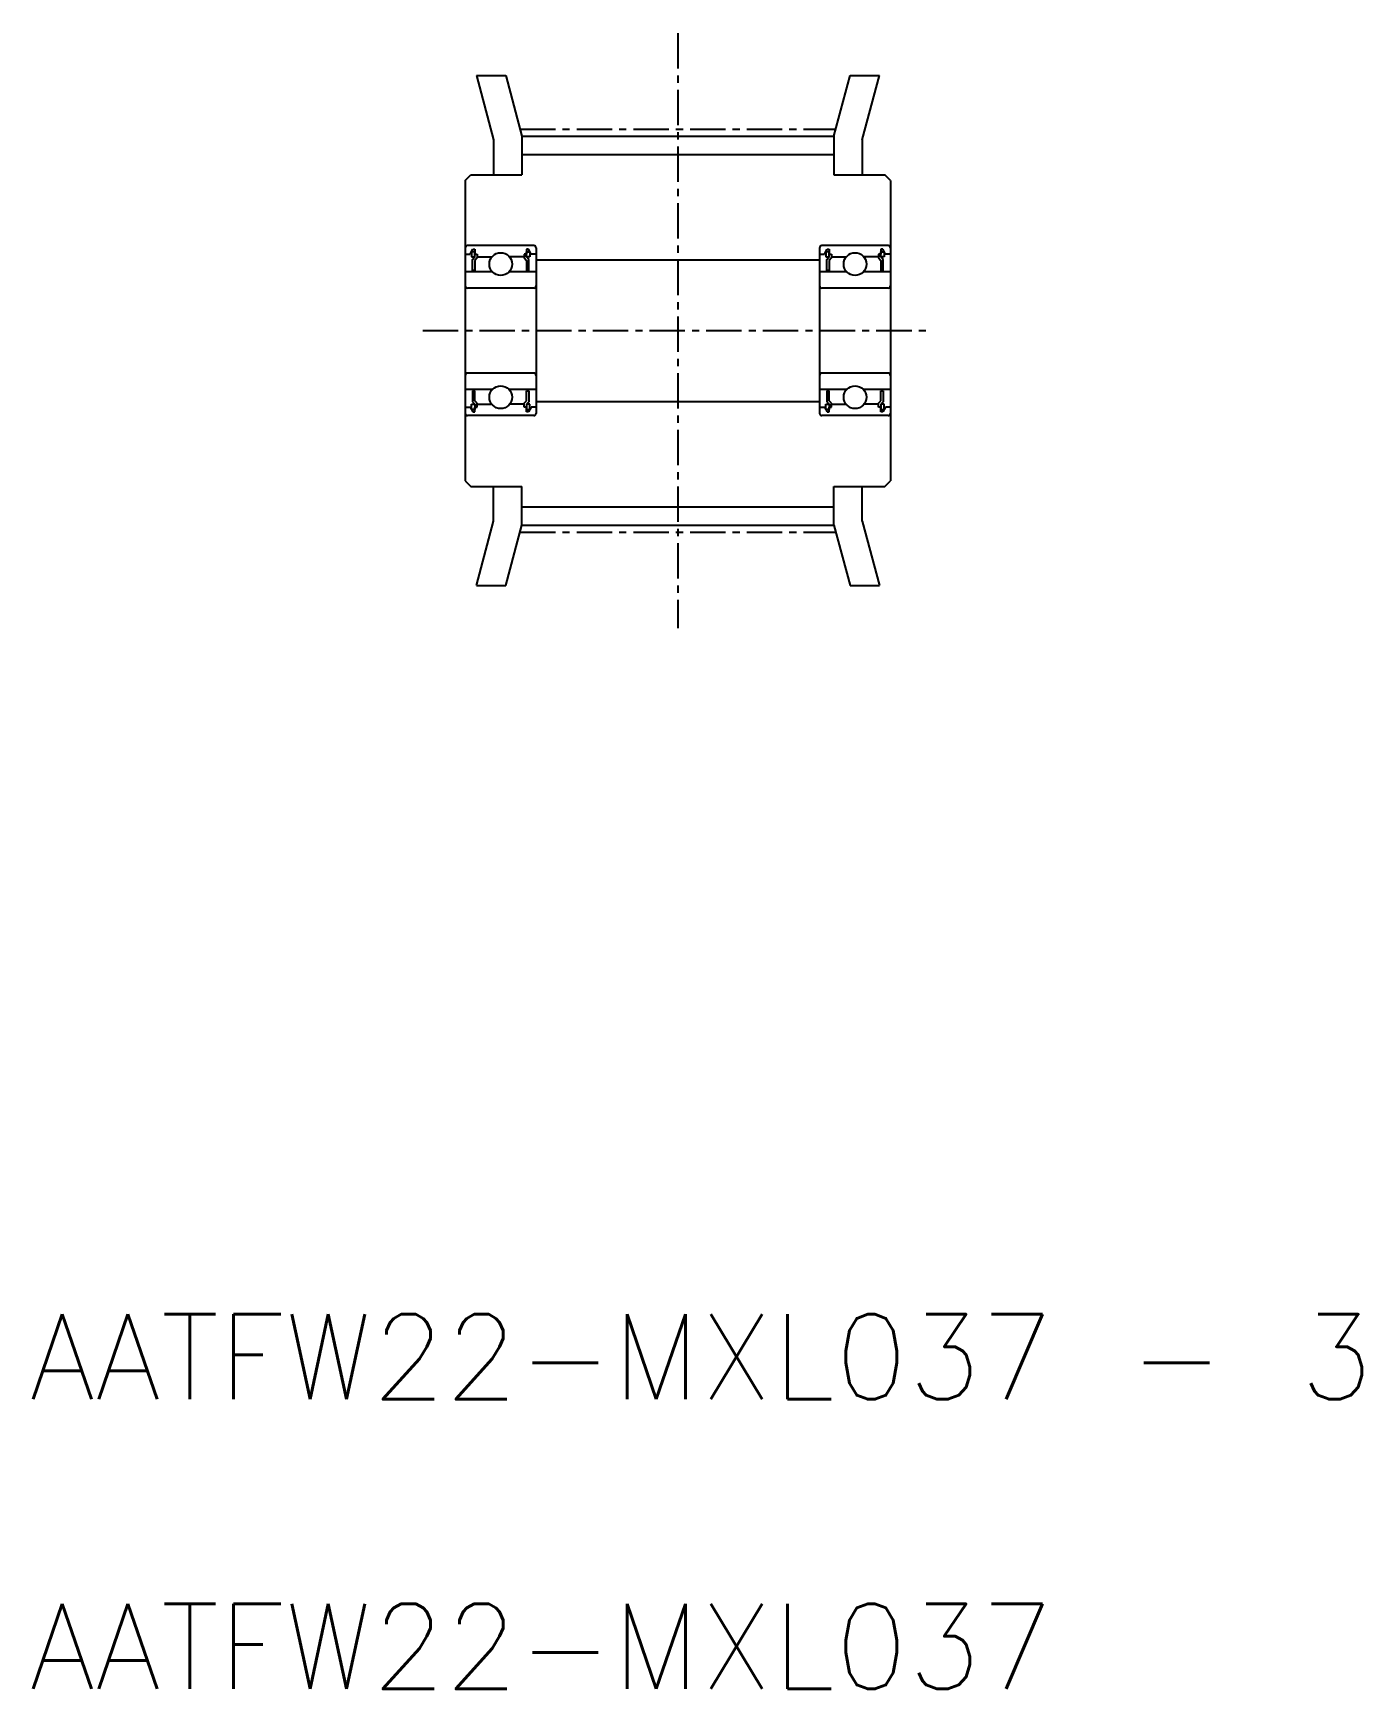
# Model space of a CAD drawing. Extents: x 22 to 68.9, y 0.3 to 58.7.
import ezdxf
from ezdxf.enums import TextEntityAlignment as Align

# ---------------------------------------------------------------- set-up
doc = ezdxf.new("R2010")
doc.units = 0
doc.linetypes.add('CENTER', pattern=[2, 1.25, -0.25, 0.25, -0.25])
doc.layers.get('0').update_dxf_attribs({"linetype": 'CONTINUOUS'})
doc.layers.add('CENTER', color=1, linetype='CONTINUOUS')
doc.styles.get("Standard").update_dxf_attribs({"font": 'txt.shx', "bigfont": 'bigfont.shx'})

msp = doc.modelspace()

# ---------------------------------------------------------------- linework, layer by layer
at = {"color": 7, "linetype": 'CONTINUOUS'}
for p, q in [((37.617, 57.248), (38.226, 54.976)), ((37.617, 57.248), (38.653, 57.248)), ((38.653, 57.248), (39.226, 55.108)), ((50.226, 55.108), (50.8, 57.248)), ((50.8, 57.248), (51.835, 57.248)), ((51.226, 54.976), (51.835, 57.248)), ((38.226, 54.976), (38.226, 53.748)), ((39.226, 55.108), (50.226, 55.108)), ((39.226, 55.108), (39.226, 53.748)), ((50.226, 55.108), (50.226, 53.748)), ((51.226, 54.976), (51.226, 53.748)), ((39.226, 54.468), (50.226, 54.468)), ((37.226, 53.548), (37.426, 53.748)), ((37.226, 53.548), (37.226, 42.948)), ((37.426, 53.748), (39.226, 53.748)), ((50.226, 53.748), (52.026, 53.748)), ((52.226, 53.548), (52.026, 53.748)), ((52.226, 53.548), (52.226, 42.948)), ((37.226, 51.168), (37.226, 45.328)), ((37.226, 50.948), (37.396, 50.948)), ((39.646, 51.248), (37.306, 51.248)), ((37.396, 50.948), (37.494, 51.118)), ((37.445, 51.033), (37.445, 50.848)), ((37.566, 51.033), (37.445, 51.033)), ((37.445, 50.848), (37.566, 50.848)), ((37.481, 50.763), (37.566, 50.848)), ((37.494, 51.118), (37.566, 51.118)), ((37.566, 51.118), (37.566, 50.948)), ((37.566, 50.848), (37.566, 51.033)), ((37.566, 50.948), (37.651, 50.948)), ((37.651, 50.948), (37.651, 50.813)), ((37.651, 50.878), (37.681, 50.848)), ((37.681, 50.848), (38.164, 50.848)), ((39.271, 50.848), (38.788, 50.848)), ((39.301, 50.878), (39.271, 50.848)), ((39.301, 50.948), (39.301, 50.813)), ((39.386, 50.948), (39.301, 50.948)), ((39.458, 51.118), (39.386, 51.118)), ((39.386, 51.118), (39.386, 50.948)), ((39.386, 51.033), (39.507, 51.033)), ((39.386, 50.848), (39.386, 51.033)), ((39.471, 50.763), (39.386, 50.848)), ((39.507, 50.848), (39.386, 50.848)), ((39.556, 50.948), (39.458, 51.118)), ((39.507, 51.033), (39.507, 50.848)), ((39.726, 50.948), (39.556, 50.948)), ((39.726, 51.168), (39.726, 45.328)), ((49.726, 51.168), (49.726, 45.328)), ((49.726, 50.948), (49.896, 50.948)), ((52.146, 51.248), (49.806, 51.248)), ((49.896, 50.948), (49.994, 51.118)), ((50.066, 51.033), (49.945, 51.033)), ((49.945, 51.033), (49.945, 50.848)), ((49.945, 50.848), (50.066, 50.848)), ((49.981, 50.763), (50.066, 50.848)), ((49.994, 51.118), (50.066, 51.118)), ((50.066, 51.118), (50.066, 50.948)), ((50.066, 50.848), (50.066, 51.033)), ((50.066, 50.948), (50.151, 50.948)), ((50.151, 50.948), (50.151, 50.813)), ((50.151, 50.878), (50.181, 50.848)), ((50.181, 50.848), (50.664, 50.848)), ((51.771, 50.848), (51.288, 50.848)), ((51.801, 50.878), (51.771, 50.848)), ((51.886, 50.948), (51.801, 50.948)), ((51.801, 50.948), (51.801, 50.813)), ((51.886, 51.118), (51.886, 50.948)), ((51.958, 51.118), (51.886, 51.118)), ((51.886, 50.848), (51.886, 51.033)), ((51.886, 51.033), (52.007, 51.033)), ((52.007, 50.848), (51.886, 50.848)), ((51.971, 50.763), (51.886, 50.848)), ((52.056, 50.948), (51.958, 51.118)), ((52.007, 51.033), (52.007, 50.848)), ((52.226, 50.948), (52.056, 50.948)), ((52.226, 51.168), (52.226, 45.328)), ((38.186, 50.323), (37.226, 50.323)), ((37.481, 50.323), (37.481, 50.763)), ((37.566, 50.375), (37.481, 50.375)), ((37.651, 50.813), (37.566, 50.728)), ((37.566, 50.728), (37.566, 50.323)), ((39.726, 50.323), (38.767, 50.323)), ((39.301, 50.813), (39.386, 50.728)), ((39.386, 50.728), (39.386, 50.323)), ((39.386, 50.375), (39.471, 50.375)), ((39.471, 50.323), (39.471, 50.763)), ((39.726, 50.748), (49.726, 50.748)), ((50.686, 50.323), (49.726, 50.323)), ((49.981, 50.323), (49.981, 50.763)), ((50.066, 50.375), (49.981, 50.375)), ((50.151, 50.813), (50.066, 50.728)), ((50.066, 50.728), (50.066, 50.323)), ((52.226, 50.323), (51.267, 50.323)), ((51.801, 50.813), (51.886, 50.728)), ((51.886, 50.728), (51.886, 50.323)), ((51.886, 50.375), (51.971, 50.375)), ((51.971, 50.323), (51.971, 50.763)), ((39.646, 49.748), (37.306, 49.748)), ((52.146, 49.748), (49.806, 49.748)), ((39.646, 46.748), (37.306, 46.748)), ((52.146, 46.748), (49.806, 46.748)), ((38.186, 46.173), (37.226, 46.173)), ((39.726, 46.173), (38.767, 46.173)), ((50.686, 46.173), (49.726, 46.173)), ((52.226, 46.173), (51.267, 46.173)), ((37.445, 45.648), (37.566, 45.648)), ((37.445, 45.463), (37.445, 45.648)), ((37.481, 46.12), (37.481, 45.733)), ((37.566, 46.12), (37.481, 46.12)), ((37.481, 45.733), (37.566, 45.648)), ((37.566, 45.768), (37.566, 46.12)), ((37.651, 45.683), (37.566, 45.768)), ((37.566, 45.648), (37.566, 45.463)), ((37.651, 45.548), (37.651, 45.683)), ((37.651, 45.618), (37.681, 45.648)), ((37.681, 45.648), (38.164, 45.648)), ((39.271, 45.648), (38.788, 45.648)), ((39.301, 45.618), (39.271, 45.648)), ((39.301, 45.683), (39.386, 45.768)), ((39.301, 45.548), (39.301, 45.683)), ((39.386, 46.12), (39.471, 46.12)), ((39.386, 45.768), (39.386, 46.12)), ((39.471, 45.733), (39.386, 45.648)), ((39.507, 45.648), (39.386, 45.648)), ((39.386, 45.648), (39.386, 45.463)), ((39.471, 46.12), (39.471, 45.733)), ((39.507, 45.463), (39.507, 45.648)), ((39.726, 45.748), (49.726, 45.748)), ((49.945, 45.463), (49.945, 45.648)), ((49.945, 45.648), (50.066, 45.648)), ((50.066, 46.12), (49.981, 46.12)), ((49.981, 46.12), (49.981, 45.733)), ((49.981, 45.733), (50.066, 45.648)), ((50.066, 45.768), (50.066, 46.12)), ((50.151, 45.683), (50.066, 45.768)), ((50.066, 45.648), (50.066, 45.463)), ((50.151, 45.548), (50.151, 45.683)), ((50.151, 45.618), (50.181, 45.648)), ((50.181, 45.648), (50.664, 45.648)), ((51.771, 45.648), (51.288, 45.648)), ((51.801, 45.618), (51.771, 45.648)), ((51.801, 45.683), (51.886, 45.768)), ((51.801, 45.548), (51.801, 45.683)), ((51.886, 45.768), (51.886, 46.12)), ((51.886, 46.12), (51.971, 46.12)), ((51.971, 45.733), (51.886, 45.648)), ((51.886, 45.648), (51.886, 45.463)), ((52.007, 45.648), (51.886, 45.648)), ((51.971, 46.12), (51.971, 45.733)), ((52.007, 45.463), (52.007, 45.648)), ((37.226, 45.548), (37.396, 45.548)), ((39.646, 45.248), (37.306, 45.248)), ((37.396, 45.548), (37.494, 45.378)), ((37.566, 45.463), (37.445, 45.463)), ((37.494, 45.378), (37.566, 45.378)), ((37.566, 45.548), (37.651, 45.548)), ((37.566, 45.378), (37.566, 45.548)), ((38.476, 45.248), (38.476, 45.248)), ((39.061, 45.248), (39.061, 45.248)), ((39.386, 45.548), (39.301, 45.548)), ((39.386, 45.378), (39.386, 45.548)), ((39.386, 45.463), (39.507, 45.463)), ((39.458, 45.378), (39.386, 45.378)), ((39.556, 45.548), (39.458, 45.378)), ((39.726, 45.548), (39.556, 45.548)), ((49.726, 45.548), (49.896, 45.548)), ((52.146, 45.248), (49.806, 45.248)), ((49.896, 45.548), (49.994, 45.378)), ((50.066, 45.463), (49.945, 45.463)), ((49.994, 45.378), (50.066, 45.378)), ((50.066, 45.378), (50.066, 45.548)), ((50.066, 45.548), (50.151, 45.548)), ((50.976, 45.248), (50.976, 45.248)), ((51.561, 45.248), (51.561, 45.248)), ((51.886, 45.548), (51.801, 45.548)), ((51.886, 45.378), (51.886, 45.548)), ((51.886, 45.463), (52.007, 45.463)), ((51.958, 45.378), (51.886, 45.378)), ((52.056, 45.548), (51.958, 45.378)), ((52.226, 45.548), (52.056, 45.548)), ((37.226, 42.948), (37.426, 42.748)), ((37.426, 42.748), (39.226, 42.748)), ((38.226, 41.52), (38.226, 42.748)), ((39.226, 41.388), (39.226, 42.748)), ((50.226, 41.388), (50.226, 42.748)), ((50.226, 42.748), (52.026, 42.748)), ((51.226, 41.52), (51.226, 42.748)), ((52.026, 42.748), (52.226, 42.948)), ((37.617, 39.248), (38.226, 41.52)), ((39.226, 42.028), (50.226, 42.028)), ((51.226, 41.52), (51.835, 39.248)), ((38.653, 39.248), (39.226, 41.388)), ((39.226, 41.388), (50.226, 41.388)), ((50.226, 41.388), (50.8, 39.248)), ((37.617, 39.248), (38.653, 39.248)), ((50.8, 39.248), (51.835, 39.248))]:
    msp.add_line(p, q, dxfattribs=at)
for centre in [(38.476, 50.598), (50.976, 50.598), (38.476, 45.898), (50.976, 45.898)]:
    msp.add_circle(centre, 0.4, dxfattribs=at)
for centre, start, end in [((37.306, 51.168), 90, 180), ((39.646, 51.168), 0, 90), ((49.806, 51.168), 90, 180), ((52.146, 51.168), 0, 90), ((37.306, 49.828), 180, 270), ((39.646, 49.828), 270, 0), ((49.806, 49.828), 180, 270), ((52.146, 49.828), 270, 0), ((37.306, 46.668), 90, 180), ((39.646, 46.668), 0, 90), ((49.806, 46.668), 90, 180), ((52.146, 46.668), 0, 90), ((37.306, 45.328), 180, 270), ((39.646, 45.328), 270, 0), ((49.806, 45.328), 180, 270), ((52.146, 45.328), 270, 0)]:
    msp.add_arc(centre, 0.08, start, end, dxfattribs=at)
at = {"layer": 'CENTER', "color": 1, "linetype": 'CENTER'}
for p, q in [((44.726, 58.748), (44.726, 37.748)), ((39.158, 55.363), (50.294, 55.363)), ((39.158, 41.133), (50.294, 41.133))]:
    msp.add_line(p, q, dxfattribs=at)
at = {"layer": 'CENTER', "linetype": 'CENTER'}
msp.add_line((35.726, 48.248), (53.726, 48.248), dxfattribs=at)

# ---------------------------------------------------------------- texts
at = {"color": 7, "linetype": 'CONTINUOUS'}
for s, p in [('AATFW22-MXL037 - 3', (21.852, 9.634)), ('AATFW22-MXL037', (21.852, -0.586))]:
    msp.add_text(s, height=3, dxfattribs=at).set_placement(p, align=Align.BOTTOM_LEFT)

doc.saveas('drawing.dxf')
